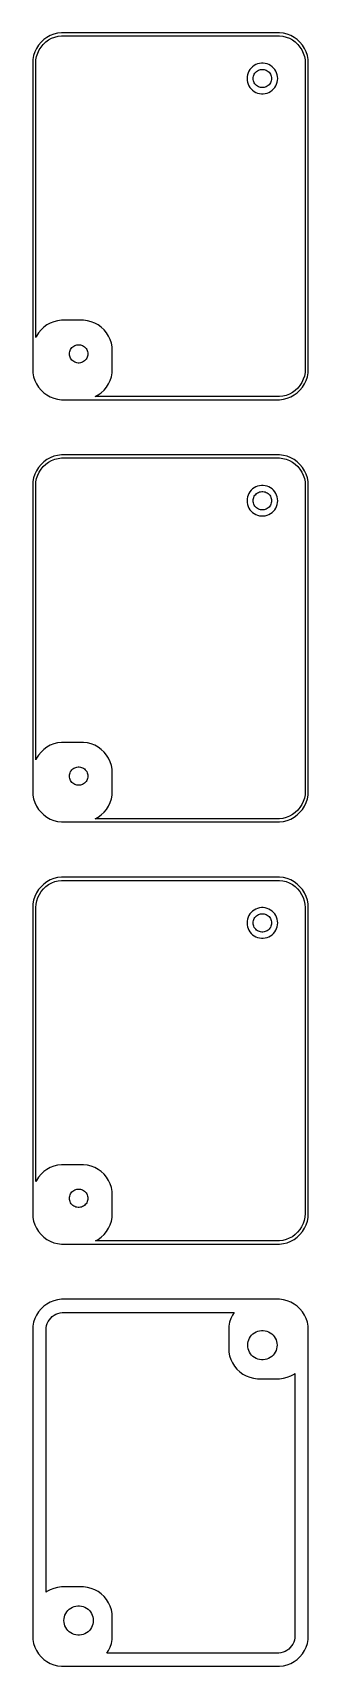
# Model space of a CAD drawing. Header units: metres. Extents: x -22 to 22, y 246 to 513.
import ezdxf

# ---------------------------------------------------------------- set-up
doc = ezdxf.new("R2010")
doc.units = ezdxf.units.M

msp = doc.modelspace()

# ---------------------------------------------------------------- linework, layer by layer
for p, q in [((-19.0451, 512.755), (-19.6289, 512.524)), ((-18.4369, 512.911), (-19.0451, 512.755)), ((-17.8139, 512.99), (-18.4369, 512.911)), ((17.8139, 512.99), (-17.8139, 512.99)), ((18.4369, 512.911), (17.8139, 512.99)), ((19.0451, 512.755), (18.4369, 512.911)), ((19.6289, 512.524), (19.0451, 512.755)), ((-21.8815, 510.409), (-22.1489, 509.841)), ((-21.5451, 510.939), (-21.8815, 510.409)), ((-21.684, 509.657), (-21.4434, 510.168)), ((-21.1448, 511.423), (-21.5451, 510.939)), ((-21.4434, 510.168), (-21.1406, 510.645)), ((-20.6871, 511.853), (-21.1448, 511.423)), ((-21.1406, 510.645), (-20.7803, 511.08)), ((-20.7803, 511.08), (-20.3684, 511.467)), ((-20.1791, 512.222), (-20.6871, 511.853)), ((-20.3684, 511.467), (-19.9112, 511.799)), ((-19.6289, 512.524), (-20.1791, 512.222)), ((-19.9112, 511.799), (-19.416, 512.072)), ((-19.416, 512.072), (-18.8906, 512.28)), ((-18.8906, 512.28), (-18.3432, 512.42)), ((-18.3432, 512.42), (-17.7825, 512.491)), ((-17.7825, 512.491), (17.7825, 512.491)), ((17.7825, 512.491), (18.3432, 512.42)), ((18.3432, 512.42), (18.8906, 512.28)), ((18.8906, 512.28), (19.416, 512.072)), ((19.416, 512.072), (19.9112, 511.799)), ((20.1791, 512.222), (19.6289, 512.524)), ((19.9112, 511.799), (20.3684, 511.467)), ((20.6871, 511.853), (20.1791, 512.222)), ((20.3684, 511.467), (20.7803, 511.08)), ((21.1448, 511.423), (20.6871, 511.853)), ((20.7803, 511.08), (21.1406, 510.645)), ((21.1406, 510.645), (21.4434, 510.168)), ((21.5451, 510.939), (21.1448, 511.423)), ((21.4434, 510.168), (21.684, 509.657)), ((21.8815, 510.409), (21.5451, 510.939)), ((22.1489, 509.841), (21.8815, 510.409)), ((-22.4606, 508.627), (-22.5, 508)), ((-22.5, 508), (-22.5, 458)), ((-22.3429, 509.243), (-22.4606, 508.627)), ((-22.1489, 509.841), (-22.3429, 509.243)), ((-22, 508), (-21.9645, 508.564)), ((-22, 463.157), (-22, 508)), ((-21.9645, 508.564), (-21.8586, 509.119)), ((-21.8586, 509.119), (-21.684, 509.657)), ((13.4064, 507.426), (13.1776, 507.211)), ((13.6604, 507.611), (13.4064, 507.426)), ((13.9355, 507.762), (13.6604, 507.611)), ((14.2274, 507.878), (13.9355, 507.762)), ((14.5315, 507.956), (14.2274, 507.878)), ((14.843, 507.995), (14.5315, 507.956)), ((15.157, 507.995), (14.843, 507.995)), ((15.4684, 507.956), (15.157, 507.995)), ((15.7725, 507.878), (15.4684, 507.956)), ((16.0644, 507.762), (15.7725, 507.878)), ((16.3396, 507.611), (16.0644, 507.762)), ((16.5936, 507.426), (16.3396, 507.611)), ((16.8224, 507.211), (16.5936, 507.426)), ((21.684, 509.657), (21.8586, 509.119)), ((21.8586, 509.119), (21.9645, 508.564)), ((21.9645, 508.564), (22, 508)), ((22, 508), (22, 458)), ((22.3429, 509.243), (22.1489, 509.841)), ((22.4606, 508.627), (22.3429, 509.243)), ((22.5, 508), (22.4606, 508.627)), ((22.5, 458), (22.5, 508)), ((12.5197, 505.813), (12.5, 505.5)), ((12.5, 505.5), (12.5197, 505.187)), ((12.5785, 506.122), (12.5197, 505.813)), ((12.5197, 505.187), (12.5785, 504.878)), ((12.6756, 506.42), (12.5785, 506.122)), ((12.5785, 504.878), (12.6756, 504.58)), ((12.8092, 506.704), (12.6756, 506.42)), ((12.9774, 506.969), (12.8092, 506.704)), ((13.1776, 507.211), (12.9774, 506.969)), ((13.5, 505.5), (13.5118, 505.688)), ((13.5118, 505.312), (13.5, 505.5)), ((13.5118, 505.688), (13.5471, 505.873)), ((13.5471, 505.127), (13.5118, 505.312)), ((13.5471, 505.873), (13.6053, 506.052)), ((13.6053, 504.948), (13.5471, 505.127)), ((13.6053, 506.052), (13.6855, 506.223)), ((13.6855, 504.777), (13.6053, 504.948)), ((13.6855, 506.223), (13.7865, 506.382)), ((13.7865, 504.618), (13.6855, 504.777)), ((13.7865, 506.382), (13.9065, 506.527)), ((13.9065, 504.473), (13.7865, 504.618)), ((13.9065, 506.527), (14.0439, 506.656)), ((14.0439, 506.656), (14.1963, 506.766)), ((14.1963, 506.766), (14.3613, 506.857)), ((14.3613, 506.857), (14.5365, 506.927)), ((14.5365, 506.927), (14.7189, 506.973)), ((14.7189, 506.973), (14.9058, 506.997)), ((14.9058, 506.997), (15.0942, 506.997)), ((15.0942, 506.997), (15.2811, 506.973)), ((15.2811, 506.973), (15.4635, 506.927)), ((15.4635, 506.927), (15.6387, 506.857)), ((15.6387, 506.857), (15.8037, 506.766)), ((15.8037, 506.766), (15.9561, 506.656)), ((15.9561, 506.656), (16.0934, 506.527)), ((16.0934, 506.527), (16.2135, 506.382)), ((16.2135, 504.618), (16.0934, 504.473)), ((16.2135, 506.382), (16.3145, 506.223)), ((16.3145, 504.777), (16.2135, 504.618)), ((16.3145, 506.223), (16.3947, 506.052)), ((16.3947, 504.948), (16.3145, 504.777)), ((16.3947, 506.052), (16.4529, 505.873)), ((16.4529, 505.127), (16.3947, 504.948)), ((16.4529, 505.873), (16.4882, 505.688)), ((16.4882, 505.312), (16.4529, 505.127)), ((16.4882, 505.688), (16.5, 505.5)), ((16.5, 505.5), (16.4882, 505.312)), ((17.0225, 506.969), (16.8224, 507.211)), ((17.1908, 506.704), (17.0225, 506.969)), ((17.3244, 506.42), (17.1908, 506.704)), ((17.4214, 506.122), (17.3244, 506.42)), ((17.3244, 504.58), (17.4214, 504.878)), ((17.4803, 505.813), (17.4214, 506.122)), ((17.4214, 504.878), (17.4803, 505.187)), ((17.5, 505.5), (17.4803, 505.813)), ((17.4803, 505.187), (17.5, 505.5)), ((12.6756, 504.58), (12.8092, 504.296)), ((12.8092, 504.296), (12.9774, 504.031)), ((12.9774, 504.031), (13.1776, 503.789)), ((13.1776, 503.789), (13.4064, 503.574)), ((13.4064, 503.574), (13.6604, 503.389)), ((13.6604, 503.389), (13.9355, 503.238)), ((14.0439, 504.344), (13.9065, 504.473)), ((13.9355, 503.238), (14.2274, 503.122)), ((14.1963, 504.234), (14.0439, 504.344)), ((14.3613, 504.143), (14.1963, 504.234)), ((14.2274, 503.122), (14.5315, 503.044)), ((14.5365, 504.073), (14.3613, 504.143)), ((14.5315, 503.044), (14.843, 503.005)), ((14.7189, 504.027), (14.5365, 504.073)), ((14.9058, 504.003), (14.7189, 504.027)), ((14.843, 503.005), (15.157, 503.005)), ((15.0942, 504.003), (14.9058, 504.003)), ((15.2811, 504.027), (15.0942, 504.003)), ((15.157, 503.005), (15.4684, 503.044)), ((15.4635, 504.073), (15.2811, 504.027)), ((15.6387, 504.143), (15.4635, 504.073)), ((15.4684, 503.044), (15.7725, 503.122)), ((15.8037, 504.234), (15.6387, 504.143)), ((15.7725, 503.122), (16.0644, 503.238)), ((15.9561, 504.344), (15.8037, 504.234)), ((16.0934, 504.473), (15.9561, 504.344)), ((16.0644, 503.238), (16.3396, 503.389)), ((16.3396, 503.389), (16.5936, 503.574)), ((16.5936, 503.574), (16.8224, 503.789)), ((16.8224, 503.789), (17.0225, 504.031)), ((17.0225, 504.031), (17.1908, 504.296)), ((17.1908, 504.296), (17.3244, 504.58)), ((-20.6871, 464.853), (-21.1448, 464.423)), ((-20.1791, 465.222), (-20.6871, 464.853)), ((-19.6289, 465.524), (-20.1791, 465.222)), ((-19.0451, 465.755), (-19.6289, 465.524)), ((-18.4369, 465.911), (-19.0451, 465.755)), ((-17.8139, 465.99), (-18.4369, 465.911)), ((-14.186, 465.99), (-17.8139, 465.99)), ((-13.5631, 465.911), (-14.186, 465.99)), ((-12.9549, 465.755), (-13.5631, 465.911)), ((-12.3711, 465.524), (-12.9549, 465.755)), ((-11.8209, 465.222), (-12.3711, 465.524)), ((-11.3129, 464.853), (-11.8209, 465.222)), ((-10.8551, 464.423), (-11.3129, 464.853)), ((-21.8815, 463.409), (-22, 463.157)), ((-21.5451, 463.939), (-21.8815, 463.409)), ((-21.1448, 464.423), (-21.5451, 463.939)), ((-15.6387, 461.857), (-15.4635, 461.927)), ((-15.4635, 461.927), (-15.2811, 461.973)), ((-15.2811, 461.973), (-15.0942, 461.997)), ((-15.0942, 461.997), (-14.9058, 461.997)), ((-14.9058, 461.997), (-14.7189, 461.973)), ((-14.7189, 461.973), (-14.5365, 461.927)), ((-14.5365, 461.927), (-14.3613, 461.857)), ((-10.4549, 463.939), (-10.8551, 464.423)), ((-10.1185, 463.409), (-10.4549, 463.939)), ((-9.8511, 462.841), (-10.1185, 463.409)), ((-9.6571, 462.243), (-9.8511, 462.841)), ((-9.5394, 461.627), (-9.6571, 462.243)), ((-16.5, 460.5), (-16.4882, 460.688)), ((-16.4882, 460.312), (-16.5, 460.5)), ((-16.4882, 460.688), (-16.4529, 460.873)), ((-16.4529, 460.127), (-16.4882, 460.312)), ((-16.4529, 460.873), (-16.3947, 461.052)), ((-16.3947, 459.948), (-16.4529, 460.127)), ((-16.3947, 461.052), (-16.3145, 461.223)), ((-16.3145, 459.777), (-16.3947, 459.948)), ((-16.3145, 461.223), (-16.2135, 461.382)), ((-16.2135, 459.618), (-16.3145, 459.777)), ((-16.2135, 461.382), (-16.0934, 461.527)), ((-16.0934, 459.473), (-16.2135, 459.618)), ((-16.0934, 461.527), (-15.9561, 461.656)), ((-15.9561, 459.344), (-16.0934, 459.473)), ((-15.9561, 461.656), (-15.8037, 461.766)), ((-15.8037, 459.234), (-15.9561, 459.344)), ((-15.8037, 461.766), (-15.6387, 461.857)), ((-15.6387, 459.143), (-15.8037, 459.234)), ((-14.3613, 461.857), (-14.1963, 461.766)), ((-14.1963, 459.234), (-14.3613, 459.143)), ((-14.1963, 461.766), (-14.0439, 461.656)), ((-14.0439, 459.344), (-14.1963, 459.234)), ((-14.0439, 461.656), (-13.9065, 461.527)), ((-13.9065, 459.473), (-14.0439, 459.344)), ((-13.9065, 461.527), (-13.7865, 461.382)), ((-13.7865, 459.618), (-13.9065, 459.473)), ((-13.7865, 461.382), (-13.6855, 461.223)), ((-13.6855, 459.777), (-13.7865, 459.618)), ((-13.6855, 461.223), (-13.6053, 461.052)), ((-13.6053, 459.948), (-13.6855, 459.777)), ((-13.6053, 461.052), (-13.5471, 460.873)), ((-13.5471, 460.127), (-13.6053, 459.948)), ((-13.5471, 460.873), (-13.5118, 460.688)), ((-13.5118, 460.312), (-13.5471, 460.127)), ((-13.5118, 460.688), (-13.5, 460.5)), ((-13.5, 460.5), (-13.5118, 460.312)), ((-9.5, 461), (-9.5394, 461.627)), ((-9.5, 458), (-9.5, 461)), ((-22.5, 458), (-22.4606, 457.373)), ((-22.4606, 457.373), (-22.3429, 456.757)), ((-22.3429, 456.757), (-22.1489, 456.159)), ((-15.4635, 459.073), (-15.6387, 459.143)), ((-15.2811, 459.027), (-15.4635, 459.073)), ((-15.0942, 459.003), (-15.2811, 459.027)), ((-14.9058, 459.003), (-15.0942, 459.003)), ((-14.7189, 459.027), (-14.9058, 459.003)), ((-14.5365, 459.073), (-14.7189, 459.027)), ((-14.3613, 459.143), (-14.5365, 459.073)), ((-9.8511, 456.159), (-9.6571, 456.757)), ((-9.6571, 456.757), (-9.5394, 457.373)), ((-9.5394, 457.373), (-9.5, 458)), ((21.8586, 456.881), (21.684, 456.343)), ((21.9645, 457.436), (21.8586, 456.881)), ((22, 458), (21.9645, 457.436)), ((22.1489, 456.159), (22.3429, 456.757)), ((22.3429, 456.757), (22.4606, 457.373)), ((22.4606, 457.373), (22.5, 458)), ((-22.1489, 456.159), (-21.8815, 455.591)), ((-21.8815, 455.591), (-21.5451, 455.061)), ((-21.5451, 455.061), (-21.1448, 454.577)), ((-21.1448, 454.577), (-20.6871, 454.147)), ((-20.6871, 454.147), (-20.1791, 453.778)), ((-11.8209, 453.778), (-11.3129, 454.147)), ((-11.3129, 454.147), (-10.8551, 454.577)), ((-10.8551, 454.577), (-10.4549, 455.061)), ((-10.4549, 455.061), (-10.1185, 455.591)), ((-10.1185, 455.591), (-9.8511, 456.159)), ((19.416, 453.928), (18.8906, 453.72)), ((19.9112, 454.201), (19.416, 453.928)), ((20.3684, 454.533), (19.9112, 454.201)), ((20.1791, 453.778), (20.6871, 454.147)), ((20.7803, 454.92), (20.3684, 454.533)), ((20.6871, 454.147), (21.1448, 454.577)), ((21.1406, 455.355), (20.7803, 454.92)), ((21.4434, 455.832), (21.1406, 455.355)), ((21.1448, 454.577), (21.5451, 455.061)), ((21.684, 456.343), (21.4434, 455.832)), ((21.5451, 455.061), (21.8815, 455.591)), ((21.8815, 455.591), (22.1489, 456.159)), ((-20.1791, 453.778), (-19.6289, 453.476)), ((-19.6289, 453.476), (-19.0451, 453.245)), ((-19.0451, 453.245), (-18.4369, 453.089)), ((-18.4369, 453.089), (-17.8139, 453.01)), ((-17.8139, 453.01), (17.8139, 453.01)), ((-12.311, 453.509), (-11.8209, 453.778)), ((17.7825, 453.509), (-12.311, 453.509)), ((18.3432, 453.58), (17.7825, 453.509)), ((17.8139, 453.01), (18.4369, 453.089)), ((18.8906, 453.72), (18.3432, 453.58)), ((18.4369, 453.089), (19.0451, 453.245)), ((19.0451, 453.245), (19.6289, 453.476)), ((19.6289, 453.476), (20.1791, 453.778)), ((-20.1791, 443.222), (-20.6871, 442.853)), ((-19.6289, 443.524), (-20.1791, 443.222)), ((-19.0451, 443.755), (-19.6289, 443.524)), ((-19.416, 443.072), (-18.8906, 443.28)), ((-18.4369, 443.911), (-19.0451, 443.755)), ((-18.8906, 443.28), (-18.3432, 443.42)), ((-17.8139, 443.99), (-18.4369, 443.911)), ((-18.3432, 443.42), (-17.7825, 443.491)), ((17.8139, 443.99), (-17.8139, 443.99)), ((-17.7825, 443.491), (17.7825, 443.491)), ((17.7825, 443.491), (18.3432, 443.42)), ((18.4369, 443.911), (17.8139, 443.99)), ((18.3432, 443.42), (18.8906, 443.28)), ((19.0451, 443.755), (18.4369, 443.911)), ((18.8906, 443.28), (19.416, 443.072)), ((19.6289, 443.524), (19.0451, 443.755)), ((20.1791, 443.222), (19.6289, 443.524)), ((20.6871, 442.853), (20.1791, 443.222)), ((-22.1489, 440.841), (-22.3429, 440.243)), ((-21.8815, 441.409), (-22.1489, 440.841)), ((-21.5451, 441.939), (-21.8815, 441.409)), ((-21.8586, 440.119), (-21.684, 440.657)), ((-21.684, 440.657), (-21.4434, 441.168)), ((-21.1448, 442.423), (-21.5451, 441.939)), ((-21.4434, 441.168), (-21.1406, 441.645)), ((-20.6871, 442.853), (-21.1448, 442.423)), ((-21.1406, 441.645), (-20.7803, 442.08)), ((-20.7803, 442.08), (-20.3684, 442.467)), ((-20.3684, 442.467), (-19.9112, 442.799)), ((-19.9112, 442.799), (-19.416, 443.072)), ((19.416, 443.072), (19.9112, 442.799)), ((19.9112, 442.799), (20.3684, 442.467)), ((20.3684, 442.467), (20.7803, 442.08)), ((21.1448, 442.423), (20.6871, 442.853)), ((20.7803, 442.08), (21.1406, 441.645)), ((21.1406, 441.645), (21.4434, 441.168)), ((21.5451, 441.939), (21.1448, 442.423)), ((21.4434, 441.168), (21.684, 440.657)), ((21.8815, 441.409), (21.5451, 441.939)), ((21.684, 440.657), (21.8586, 440.119)), ((22.1489, 440.841), (21.8815, 441.409)), ((22.3429, 440.243), (22.1489, 440.841)), ((-22.4606, 439.627), (-22.5, 439)), ((-22.5, 439), (-22.5, 389)), ((-22.3429, 440.243), (-22.4606, 439.627)), ((-22, 439), (-21.9645, 439.564)), ((-22, 394.157), (-22, 439)), ((-21.9645, 439.564), (-21.8586, 440.119)), ((12.9774, 437.969), (12.8092, 437.704)), ((13.1776, 438.211), (12.9774, 437.969)), ((13.4064, 438.426), (13.1776, 438.211)), ((13.6604, 438.611), (13.4064, 438.426)), ((13.9355, 438.762), (13.6604, 438.611)), ((14.2274, 438.878), (13.9355, 438.762)), ((14.1963, 437.766), (14.3613, 437.857)), ((14.5315, 438.956), (14.2274, 438.878)), ((14.3613, 437.857), (14.5365, 437.927)), ((14.843, 438.995), (14.5315, 438.956)), ((14.5365, 437.927), (14.7189, 437.973)), ((14.7189, 437.973), (14.9058, 437.997)), ((15.157, 438.995), (14.843, 438.995)), ((14.9058, 437.997), (15.0942, 437.997)), ((15.0942, 437.997), (15.2811, 437.973)), ((15.4684, 438.956), (15.157, 438.995)), ((15.2811, 437.973), (15.4635, 437.927)), ((15.4635, 437.927), (15.6387, 437.857)), ((15.7725, 438.878), (15.4684, 438.956)), ((15.6387, 437.857), (15.8037, 437.766)), ((16.0644, 438.762), (15.7725, 438.878)), ((16.3396, 438.611), (16.0644, 438.762)), ((16.5936, 438.426), (16.3396, 438.611)), ((16.8224, 438.211), (16.5936, 438.426)), ((17.0225, 437.969), (16.8224, 438.211)), ((17.1908, 437.704), (17.0225, 437.969)), ((21.8586, 440.119), (21.9645, 439.564)), ((21.9645, 439.564), (22, 439)), ((22, 439), (22, 389)), ((22.4606, 439.627), (22.3429, 440.243)), ((22.5, 439), (22.4606, 439.627)), ((22.5, 389), (22.5, 439)), ((12.5197, 436.813), (12.5, 436.5)), ((12.5, 436.5), (12.5197, 436.187)), ((12.5785, 437.122), (12.5197, 436.813)), ((12.5197, 436.187), (12.5785, 435.878)), ((12.6756, 437.42), (12.5785, 437.122)), ((12.5785, 435.878), (12.6756, 435.58)), ((12.8092, 437.704), (12.6756, 437.42)), ((12.6756, 435.58), (12.8092, 435.296)), ((12.8092, 435.296), (12.9774, 435.031)), ((13.5, 436.5), (13.5118, 436.688)), ((13.5118, 436.312), (13.5, 436.5)), ((13.5118, 436.688), (13.5471, 436.873)), ((13.5471, 436.127), (13.5118, 436.312)), ((13.5471, 436.873), (13.6053, 437.052)), ((13.6053, 435.948), (13.5471, 436.127)), ((13.6053, 437.052), (13.6855, 437.223)), ((13.6855, 435.777), (13.6053, 435.948)), ((13.6855, 437.223), (13.7865, 437.382)), ((13.7865, 435.618), (13.6855, 435.777)), ((13.7865, 437.382), (13.9065, 437.527)), ((13.9065, 435.473), (13.7865, 435.618)), ((13.9065, 437.527), (14.0439, 437.656)), ((14.0439, 435.344), (13.9065, 435.473)), ((14.0439, 437.656), (14.1963, 437.766)), ((14.1963, 435.234), (14.0439, 435.344)), ((14.3613, 435.143), (14.1963, 435.234)), ((15.8037, 435.234), (15.6387, 435.143)), ((15.8037, 437.766), (15.9561, 437.656)), ((15.9561, 435.344), (15.8037, 435.234)), ((15.9561, 437.656), (16.0934, 437.527)), ((16.0934, 435.473), (15.9561, 435.344)), ((16.0934, 437.527), (16.2135, 437.382)), ((16.2135, 435.618), (16.0934, 435.473)), ((16.2135, 437.382), (16.3145, 437.223)), ((16.3145, 435.777), (16.2135, 435.618)), ((16.3145, 437.223), (16.3947, 437.052)), ((16.3947, 435.948), (16.3145, 435.777)), ((16.3947, 437.052), (16.4529, 436.873)), ((16.4529, 436.127), (16.3947, 435.948)), ((16.4529, 436.873), (16.4882, 436.688)), ((16.4882, 436.312), (16.4529, 436.127)), ((16.4882, 436.688), (16.5, 436.5)), ((16.5, 436.5), (16.4882, 436.312)), ((17.0225, 435.031), (17.1908, 435.296)), ((17.3244, 437.42), (17.1908, 437.704)), ((17.1908, 435.296), (17.3244, 435.58)), ((17.4214, 437.122), (17.3244, 437.42)), ((17.3244, 435.58), (17.4214, 435.878)), ((17.4803, 436.813), (17.4214, 437.122)), ((17.4214, 435.878), (17.4803, 436.187)), ((17.5, 436.5), (17.4803, 436.813)), ((17.4803, 436.187), (17.5, 436.5)), ((12.9774, 435.031), (13.1776, 434.789)), ((13.1776, 434.789), (13.4064, 434.574)), ((13.4064, 434.574), (13.6604, 434.389)), ((13.6604, 434.389), (13.9355, 434.238)), ((13.9355, 434.238), (14.2274, 434.122)), ((14.2274, 434.122), (14.5315, 434.044)), ((14.5365, 435.073), (14.3613, 435.143)), ((14.5315, 434.044), (14.843, 434.005)), ((14.7189, 435.027), (14.5365, 435.073)), ((14.9058, 435.003), (14.7189, 435.027)), ((14.843, 434.005), (15.157, 434.005)), ((15.0942, 435.003), (14.9058, 435.003)), ((15.2811, 435.027), (15.0942, 435.003)), ((15.157, 434.005), (15.4684, 434.044)), ((15.4635, 435.073), (15.2811, 435.027)), ((15.6387, 435.143), (15.4635, 435.073)), ((15.4684, 434.044), (15.7725, 434.122)), ((15.7725, 434.122), (16.0644, 434.238)), ((16.0644, 434.238), (16.3396, 434.389)), ((16.3396, 434.389), (16.5936, 434.574)), ((16.5936, 434.574), (16.8224, 434.789)), ((16.8224, 434.789), (17.0225, 435.031)), ((-21.1448, 395.423), (-21.5451, 394.939)), ((-20.6871, 395.853), (-21.1448, 395.423)), ((-20.1791, 396.222), (-20.6871, 395.853)), ((-19.6289, 396.524), (-20.1791, 396.222)), ((-19.0451, 396.755), (-19.6289, 396.524)), ((-18.4369, 396.911), (-19.0451, 396.755)), ((-17.8139, 396.99), (-18.4369, 396.911)), ((-14.186, 396.99), (-17.8139, 396.99)), ((-13.5631, 396.911), (-14.186, 396.99)), ((-12.9549, 396.755), (-13.5631, 396.911)), ((-12.3711, 396.524), (-12.9549, 396.755)), ((-11.8209, 396.222), (-12.3711, 396.524)), ((-11.3129, 395.853), (-11.8209, 396.222)), ((-10.8551, 395.423), (-11.3129, 395.853)), ((-10.4549, 394.939), (-10.8551, 395.423)), ((-21.8815, 394.409), (-22, 394.157)), ((-21.5451, 394.939), (-21.8815, 394.409)), ((-16.2135, 392.382), (-16.0934, 392.527)), ((-16.0934, 392.527), (-15.9561, 392.656)), ((-15.9561, 392.656), (-15.8037, 392.766)), ((-15.8037, 392.766), (-15.6387, 392.857)), ((-15.6387, 392.857), (-15.4635, 392.927)), ((-15.4635, 392.927), (-15.2811, 392.973)), ((-15.2811, 392.973), (-15.0942, 392.997)), ((-15.0942, 392.997), (-14.9058, 392.997)), ((-14.9058, 392.997), (-14.7189, 392.973)), ((-14.7189, 392.973), (-14.5365, 392.927)), ((-14.5365, 392.927), (-14.3613, 392.857)), ((-14.3613, 392.857), (-14.1963, 392.766)), ((-14.1963, 392.766), (-14.0439, 392.656)), ((-14.0439, 392.656), (-13.9065, 392.527)), ((-13.9065, 392.527), (-13.7865, 392.382)), ((-10.1185, 394.409), (-10.4549, 394.939)), ((-9.8511, 393.841), (-10.1185, 394.409)), ((-9.6571, 393.243), (-9.8511, 393.841)), ((-9.5394, 392.627), (-9.6571, 393.243)), ((-9.5, 392), (-9.5394, 392.627)), ((-16.5, 391.5), (-16.4882, 391.688)), ((-16.4882, 391.312), (-16.5, 391.5)), ((-16.4882, 391.688), (-16.4529, 391.873)), ((-16.4529, 391.127), (-16.4882, 391.312)), ((-16.4529, 391.873), (-16.3947, 392.052)), ((-16.3947, 390.948), (-16.4529, 391.127)), ((-16.3947, 392.052), (-16.3145, 392.223)), ((-16.3145, 390.777), (-16.3947, 390.948)), ((-16.3145, 392.223), (-16.2135, 392.382)), ((-16.2135, 390.618), (-16.3145, 390.777)), ((-16.0934, 390.473), (-16.2135, 390.618)), ((-15.9561, 390.344), (-16.0934, 390.473)), ((-15.8037, 390.234), (-15.9561, 390.344)), ((-15.6387, 390.143), (-15.8037, 390.234)), ((-15.4635, 390.073), (-15.6387, 390.143)), ((-15.2811, 390.027), (-15.4635, 390.073)), ((-15.0942, 390.003), (-15.2811, 390.027)), ((-14.9058, 390.003), (-15.0942, 390.003)), ((-14.7189, 390.027), (-14.9058, 390.003)), ((-14.5365, 390.073), (-14.7189, 390.027)), ((-14.3613, 390.143), (-14.5365, 390.073)), ((-14.1963, 390.234), (-14.3613, 390.143)), ((-14.0439, 390.344), (-14.1963, 390.234)), ((-13.9065, 390.473), (-14.0439, 390.344)), ((-13.7865, 390.618), (-13.9065, 390.473)), ((-13.7865, 392.382), (-13.6855, 392.223)), ((-13.6855, 390.777), (-13.7865, 390.618)), ((-13.6855, 392.223), (-13.6053, 392.052)), ((-13.6053, 390.948), (-13.6855, 390.777)), ((-13.6053, 392.052), (-13.5471, 391.873)), ((-13.5471, 391.127), (-13.6053, 390.948)), ((-13.5471, 391.873), (-13.5118, 391.688)), ((-13.5118, 391.312), (-13.5471, 391.127)), ((-13.5118, 391.688), (-13.5, 391.5)), ((-13.5, 391.5), (-13.5118, 391.312)), ((-9.5, 389), (-9.5, 392)), ((-22.5, 389), (-22.4606, 388.373)), ((-22.4606, 388.373), (-22.3429, 387.757)), ((-22.3429, 387.757), (-22.1489, 387.159)), ((-22.1489, 387.159), (-21.8815, 386.591)), ((-10.1185, 386.591), (-9.8511, 387.159)), ((-9.8511, 387.159), (-9.6571, 387.757)), ((-9.6571, 387.757), (-9.5394, 388.373)), ((-9.5394, 388.373), (-9.5, 389)), ((21.684, 387.343), (21.4434, 386.832)), ((21.8586, 387.881), (21.684, 387.343)), ((21.9645, 388.436), (21.8586, 387.881)), ((21.8815, 386.591), (22.1489, 387.159)), ((22, 389), (21.9645, 388.436)), ((22.1489, 387.159), (22.3429, 387.757)), ((22.3429, 387.757), (22.4606, 388.373)), ((22.4606, 388.373), (22.5, 389)), ((-21.8815, 386.591), (-21.5451, 386.061)), ((-21.5451, 386.061), (-21.1448, 385.577)), ((-21.1448, 385.577), (-20.6871, 385.147)), ((-20.6871, 385.147), (-20.1791, 384.778)), ((-20.1791, 384.778), (-19.6289, 384.476)), ((-19.6289, 384.476), (-19.0451, 384.245)), ((-12.311, 384.509), (-11.8209, 384.778)), ((17.7825, 384.509), (-12.311, 384.509)), ((-11.8209, 384.778), (-11.3129, 385.147)), ((-11.3129, 385.147), (-10.8551, 385.577)), ((-10.8551, 385.577), (-10.4549, 386.061)), ((-10.4549, 386.061), (-10.1185, 386.591)), ((18.3432, 384.58), (17.7825, 384.509)), ((18.8906, 384.72), (18.3432, 384.58)), ((19.416, 384.928), (18.8906, 384.72)), ((19.0451, 384.245), (19.6289, 384.476)), ((19.9112, 385.201), (19.416, 384.928)), ((19.6289, 384.476), (20.1791, 384.778)), ((20.3684, 385.533), (19.9112, 385.201)), ((20.1791, 384.778), (20.6871, 385.147)), ((20.7803, 385.92), (20.3684, 385.533)), ((20.6871, 385.147), (21.1448, 385.577)), ((21.1406, 386.355), (20.7803, 385.92)), ((21.4434, 386.832), (21.1406, 386.355)), ((21.1448, 385.577), (21.5451, 386.061)), ((21.5451, 386.061), (21.8815, 386.591)), ((-19.0451, 384.245), (-18.4369, 384.089)), ((-18.4369, 384.089), (-17.8139, 384.01)), ((-17.8139, 384.01), (17.8139, 384.01)), ((17.8139, 384.01), (18.4369, 384.089)), ((18.4369, 384.089), (19.0451, 384.245)), ((-20.6871, 373.853), (-21.1448, 373.423)), ((-20.1791, 374.222), (-20.6871, 373.853)), ((-20.3483, 373.443), (-19.8944, 373.773)), ((-19.6289, 374.524), (-20.1791, 374.222)), ((-19.8944, 373.773), (-19.4026, 374.043)), ((-19.0451, 374.755), (-19.6289, 374.524)), ((-19.4026, 374.043), (-18.8808, 374.25)), ((-18.4369, 374.911), (-19.0451, 374.755)), ((-18.8808, 374.25), (-18.3373, 374.389)), ((-17.8139, 374.99), (-18.4369, 374.911)), ((-18.3373, 374.389), (-17.7806, 374.46)), ((17.8139, 374.99), (-17.8139, 374.99)), ((-17.7806, 374.46), (17.7806, 374.46)), ((17.7806, 374.46), (18.3373, 374.389)), ((18.4369, 374.911), (17.8139, 374.99)), ((18.3373, 374.389), (18.8808, 374.25)), ((19.0451, 374.755), (18.4369, 374.911)), ((18.8808, 374.25), (19.4026, 374.043)), ((19.6289, 374.524), (19.0451, 374.755)), ((19.4026, 374.043), (19.8944, 373.773)), ((20.1791, 374.222), (19.6289, 374.524)), ((19.8944, 373.773), (20.3483, 373.443)), ((20.6871, 373.853), (20.1791, 374.222)), ((21.1448, 373.423), (20.6871, 373.853)), ((-22.3429, 371.243), (-22.4606, 370.627)), ((-22.1489, 371.841), (-22.3429, 371.243)), ((-21.8815, 372.409), (-22.1489, 371.841)), ((-21.9333, 370.56), (-21.8282, 371.111)), ((-21.5451, 372.939), (-21.8815, 372.409)), ((-21.8282, 371.111), (-21.6547, 371.645)), ((-21.6547, 371.645), (-21.4158, 372.153)), ((-21.1448, 373.423), (-21.5451, 372.939)), ((-21.4158, 372.153), (-21.1151, 372.627)), ((-21.1151, 372.627), (-20.7574, 373.059)), ((-20.7574, 373.059), (-20.3483, 373.443)), ((20.3483, 373.443), (20.7574, 373.059)), ((20.7574, 373.059), (21.1151, 372.627)), ((21.1151, 372.627), (21.4158, 372.153)), ((21.5451, 372.939), (21.1448, 373.423)), ((21.4158, 372.153), (21.6547, 371.645)), ((21.8815, 372.409), (21.5451, 372.939)), ((21.6547, 371.645), (21.8282, 371.111)), ((21.8282, 371.111), (21.9333, 370.56)), ((22.1489, 371.841), (21.8815, 372.409)), ((22.3429, 371.243), (22.1489, 371.841)), ((22.4606, 370.627), (22.3429, 371.243)), ((-22.4606, 370.627), (-22.5, 370)), ((-22.5, 370), (-22.5, 320)), ((-21.9685, 370), (-21.9333, 370.56)), ((-21.9685, 325.224), (-21.9685, 370)), ((12.8092, 368.704), (12.6756, 368.42)), ((12.9774, 368.969), (12.8092, 368.704)), ((13.1776, 369.211), (12.9774, 368.969)), ((13.4064, 369.426), (13.1776, 369.211)), ((13.6604, 369.611), (13.4064, 369.426)), ((13.9355, 369.762), (13.6604, 369.611)), ((13.7865, 368.382), (13.9065, 368.527)), ((13.9065, 368.527), (14.0439, 368.656)), ((14.2274, 369.878), (13.9355, 369.762)), ((14.0439, 368.656), (14.1963, 368.766)), ((14.1963, 368.766), (14.3613, 368.857)), ((14.5315, 369.956), (14.2274, 369.878)), ((14.3613, 368.857), (14.5365, 368.927)), ((14.843, 369.995), (14.5315, 369.956)), ((14.5365, 368.927), (14.7189, 368.973)), ((14.7189, 368.973), (14.9058, 368.997)), ((15.157, 369.995), (14.843, 369.995)), ((14.9058, 368.997), (15.0942, 368.997)), ((15.0942, 368.997), (15.2811, 368.973)), ((15.4684, 369.956), (15.157, 369.995)), ((15.2811, 368.973), (15.4635, 368.927)), ((15.4635, 368.927), (15.6387, 368.857)), ((15.7725, 369.878), (15.4684, 369.956)), ((15.6387, 368.857), (15.8037, 368.766)), ((16.0644, 369.762), (15.7725, 369.878)), ((15.8037, 368.766), (15.9561, 368.656)), ((15.9561, 368.656), (16.0934, 368.527)), ((16.3396, 369.611), (16.0644, 369.762)), ((16.0934, 368.527), (16.2135, 368.382)), ((16.5936, 369.426), (16.3396, 369.611)), ((16.8224, 369.211), (16.5936, 369.426)), ((17.0225, 368.969), (16.8224, 369.211)), ((17.1908, 368.704), (17.0225, 368.969)), ((17.3244, 368.42), (17.1908, 368.704)), ((21.9333, 370.56), (21.9685, 370)), ((21.9685, 370), (21.9685, 320)), ((22.5, 370), (22.4606, 370.627)), ((22.5, 320), (22.5, 370)), ((12.5197, 367.813), (12.5, 367.5)), ((12.5, 367.5), (12.5197, 367.187)), ((12.5785, 368.122), (12.5197, 367.813)), ((12.5197, 367.187), (12.5785, 366.878)), ((12.6756, 368.42), (12.5785, 368.122)), ((12.5785, 366.878), (12.6756, 366.58)), ((12.6756, 366.58), (12.8092, 366.296)), ((12.8092, 366.296), (12.9774, 366.031)), ((12.9774, 366.031), (13.1776, 365.789)), ((13.1776, 365.789), (13.4064, 365.574)), ((13.5, 367.5), (13.5118, 367.688)), ((13.5118, 367.312), (13.5, 367.5)), ((13.5118, 367.688), (13.5471, 367.873)), ((13.5471, 367.127), (13.5118, 367.312)), ((13.5471, 367.873), (13.6053, 368.052)), ((13.6053, 366.948), (13.5471, 367.127)), ((13.6053, 368.052), (13.6855, 368.223)), ((13.6855, 366.777), (13.6053, 366.948)), ((13.6855, 368.223), (13.7865, 368.382)), ((13.7865, 366.618), (13.6855, 366.777)), ((13.9065, 366.473), (13.7865, 366.618)), ((14.0439, 366.344), (13.9065, 366.473)), ((14.1963, 366.234), (14.0439, 366.344)), ((14.3613, 366.143), (14.1963, 366.234)), ((14.5365, 366.073), (14.3613, 366.143)), ((14.7189, 366.027), (14.5365, 366.073)), ((14.9058, 366.003), (14.7189, 366.027)), ((15.0942, 366.003), (14.9058, 366.003)), ((15.2811, 366.027), (15.0942, 366.003)), ((15.4635, 366.073), (15.2811, 366.027)), ((15.6387, 366.143), (15.4635, 366.073)), ((15.8037, 366.234), (15.6387, 366.143)), ((15.9561, 366.344), (15.8037, 366.234)), ((16.0934, 366.473), (15.9561, 366.344)), ((16.2135, 366.618), (16.0934, 366.473)), ((16.2135, 368.382), (16.3145, 368.223)), ((16.3145, 366.777), (16.2135, 366.618)), ((16.3145, 368.223), (16.3947, 368.052)), ((16.3947, 366.948), (16.3145, 366.777)), ((16.3947, 368.052), (16.4529, 367.873)), ((16.4529, 367.127), (16.3947, 366.948)), ((16.4529, 367.873), (16.4882, 367.688)), ((16.4882, 367.312), (16.4529, 367.127)), ((16.4882, 367.688), (16.5, 367.5)), ((16.5, 367.5), (16.4882, 367.312)), ((16.5936, 365.574), (16.8224, 365.789)), ((16.8224, 365.789), (17.0225, 366.031)), ((17.0225, 366.031), (17.1908, 366.296)), ((17.1908, 366.296), (17.3244, 366.58)), ((17.4214, 368.122), (17.3244, 368.42)), ((17.3244, 366.58), (17.4214, 366.878)), ((17.4803, 367.813), (17.4214, 368.122)), ((17.4214, 366.878), (17.4803, 367.187)), ((17.5, 367.5), (17.4803, 367.813)), ((17.4803, 367.187), (17.5, 367.5)), ((13.4064, 365.574), (13.6604, 365.389)), ((13.6604, 365.389), (13.9355, 365.238)), ((13.9355, 365.238), (14.2274, 365.122)), ((14.2274, 365.122), (14.5315, 365.044)), ((14.5315, 365.044), (14.843, 365.005)), ((14.843, 365.005), (15.157, 365.005)), ((15.157, 365.005), (15.4684, 365.044)), ((15.4684, 365.044), (15.7725, 365.122)), ((15.7725, 365.122), (16.0644, 365.238)), ((16.0644, 365.238), (16.3396, 365.389)), ((16.3396, 365.389), (16.5936, 365.574)), ((-21.5451, 325.939), (-21.8815, 325.409)), ((-21.1448, 326.423), (-21.5451, 325.939)), ((-20.6871, 326.853), (-21.1448, 326.423)), ((-20.1791, 327.222), (-20.6871, 326.853)), ((-19.6289, 327.524), (-20.1791, 327.222)), ((-19.0451, 327.755), (-19.6289, 327.524)), ((-18.4369, 327.911), (-19.0451, 327.755)), ((-17.8139, 327.99), (-18.4369, 327.911)), ((-14.186, 327.99), (-17.8139, 327.99)), ((-13.5631, 327.911), (-14.186, 327.99)), ((-12.9549, 327.755), (-13.5631, 327.911)), ((-12.3711, 327.524), (-12.9549, 327.755)), ((-11.8209, 327.222), (-12.3711, 327.524)), ((-11.3129, 326.853), (-11.8209, 327.222)), ((-10.8551, 326.423), (-11.3129, 326.853)), ((-10.4549, 325.939), (-10.8551, 326.423)), ((-10.1185, 325.409), (-10.4549, 325.939)), ((-21.8815, 325.409), (-21.9685, 325.224)), ((-16.4529, 322.873), (-16.3947, 323.052)), ((-16.3947, 323.052), (-16.3145, 323.223)), ((-16.3145, 323.223), (-16.2135, 323.382)), ((-16.2135, 323.382), (-16.0934, 323.527)), ((-16.0934, 323.527), (-15.9561, 323.656)), ((-15.9561, 323.656), (-15.8037, 323.766)), ((-15.8037, 323.766), (-15.6387, 323.857)), ((-15.6387, 323.857), (-15.4635, 323.927)), ((-15.4635, 323.927), (-15.2811, 323.973)), ((-15.2811, 323.973), (-15.0942, 323.997)), ((-15.0942, 323.997), (-14.9058, 323.997)), ((-14.9058, 323.997), (-14.7189, 323.973)), ((-14.7189, 323.973), (-14.5365, 323.927)), ((-14.5365, 323.927), (-14.3613, 323.857)), ((-14.3613, 323.857), (-14.1963, 323.766)), ((-14.1963, 323.766), (-14.0439, 323.656)), ((-14.0439, 323.656), (-13.9065, 323.527)), ((-13.9065, 323.527), (-13.7865, 323.382)), ((-13.7865, 323.382), (-13.6855, 323.223)), ((-13.6855, 323.223), (-13.6053, 323.052)), ((-13.6053, 323.052), (-13.5471, 322.873)), ((-9.8511, 324.841), (-10.1185, 325.409)), ((-9.6571, 324.243), (-9.8511, 324.841)), ((-9.5394, 323.627), (-9.6571, 324.243)), ((-9.5, 323), (-9.5394, 323.627)), ((-16.5, 322.5), (-16.4882, 322.688)), ((-16.4882, 322.312), (-16.5, 322.5)), ((-16.4882, 322.688), (-16.4529, 322.873)), ((-16.4529, 322.127), (-16.4882, 322.312)), ((-16.3947, 321.948), (-16.4529, 322.127)), ((-16.3145, 321.777), (-16.3947, 321.948)), ((-16.2135, 321.618), (-16.3145, 321.777)), ((-16.0934, 321.473), (-16.2135, 321.618)), ((-15.9561, 321.344), (-16.0934, 321.473)), ((-15.8037, 321.234), (-15.9561, 321.344)), ((-15.6387, 321.143), (-15.8037, 321.234)), ((-15.4635, 321.073), (-15.6387, 321.143)), ((-15.2811, 321.027), (-15.4635, 321.073)), ((-15.0942, 321.003), (-15.2811, 321.027)), ((-14.9058, 321.003), (-15.0942, 321.003)), ((-14.7189, 321.027), (-14.9058, 321.003)), ((-14.5365, 321.073), (-14.7189, 321.027)), ((-14.3613, 321.143), (-14.5365, 321.073)), ((-14.1963, 321.234), (-14.3613, 321.143)), ((-14.0439, 321.344), (-14.1963, 321.234)), ((-13.9065, 321.473), (-14.0439, 321.344)), ((-13.7865, 321.618), (-13.9065, 321.473)), ((-13.6855, 321.777), (-13.7865, 321.618)), ((-13.6053, 321.948), (-13.6855, 321.777)), ((-13.5471, 322.127), (-13.6053, 321.948)), ((-13.5471, 322.873), (-13.5118, 322.688)), ((-13.5118, 322.312), (-13.5471, 322.127)), ((-13.5118, 322.688), (-13.5, 322.5)), ((-13.5, 322.5), (-13.5118, 322.312)), ((-9.5, 320), (-9.5, 323)), ((-22.5, 320), (-22.4606, 319.373)), ((-22.4606, 319.373), (-22.3429, 318.757)), ((-22.3429, 318.757), (-22.1489, 318.159)), ((-22.1489, 318.159), (-21.8815, 317.591)), ((-10.1185, 317.591), (-9.8511, 318.159)), ((-9.8511, 318.159), (-9.6571, 318.757)), ((-9.6571, 318.757), (-9.5394, 319.373)), ((-9.5394, 319.373), (-9.5, 320)), ((21.4158, 317.847), (21.1151, 317.373)), ((21.6547, 318.355), (21.4158, 317.847)), ((21.8282, 318.889), (21.6547, 318.355)), ((21.9333, 319.44), (21.8282, 318.889)), ((21.8815, 317.591), (22.1489, 318.159)), ((21.9685, 320), (21.9333, 319.44)), ((22.1489, 318.159), (22.3429, 318.757)), ((22.3429, 318.757), (22.4606, 319.373)), ((22.4606, 319.373), (22.5, 320)), ((-21.8815, 317.591), (-21.5451, 317.061)), ((-21.5451, 317.061), (-21.1448, 316.577)), ((-21.1448, 316.577), (-20.6871, 316.147)), ((-20.6871, 316.147), (-20.1791, 315.778)), ((-20.1791, 315.778), (-19.6289, 315.476)), ((-19.6289, 315.476), (-19.0451, 315.245)), ((-19.0451, 315.245), (-18.4369, 315.089)), ((-18.4369, 315.089), (-17.8139, 315.01)), ((-12.2539, 315.54), (-11.8209, 315.778)), ((17.7806, 315.54), (-12.2539, 315.54)), ((-11.8209, 315.778), (-11.3129, 316.147)), ((-11.3129, 316.147), (-10.8551, 316.577)), ((-10.8551, 316.577), (-10.4549, 317.061)), ((-10.4549, 317.061), (-10.1185, 317.591)), ((18.3373, 315.611), (17.7806, 315.54)), ((17.8139, 315.01), (18.4369, 315.089)), ((18.8808, 315.75), (18.3373, 315.611)), ((18.4369, 315.089), (19.0451, 315.245)), ((19.4026, 315.957), (18.8808, 315.75)), ((19.0451, 315.245), (19.6289, 315.476)), ((19.8944, 316.227), (19.4026, 315.957)), ((19.6289, 315.476), (20.1791, 315.778)), ((20.3483, 316.557), (19.8944, 316.227)), ((20.1791, 315.778), (20.6871, 316.147)), ((20.7574, 316.941), (20.3483, 316.557)), ((20.6871, 316.147), (21.1448, 316.577)), ((21.1151, 317.373), (20.7574, 316.941)), ((21.1448, 316.577), (21.5451, 317.061)), ((21.5451, 317.061), (21.8815, 317.591)), ((-17.8139, 315.01), (17.8139, 315.01)), ((-21.1448, 304.423), (-21.5451, 303.939)), ((-20.6871, 304.853), (-21.1448, 304.423)), ((-20.1791, 305.222), (-20.6871, 304.853)), ((-19.6289, 305.524), (-20.1791, 305.222)), ((-19.0451, 305.755), (-19.6289, 305.524)), ((-18.4369, 305.911), (-19.0451, 305.755)), ((-17.8139, 305.99), (-18.4369, 305.911)), ((17.8139, 305.99), (-17.8139, 305.99)), ((18.4369, 305.911), (17.8139, 305.99)), ((19.0451, 305.755), (18.4369, 305.911)), ((19.6289, 305.524), (19.0451, 305.755)), ((20.1791, 305.222), (19.6289, 305.524)), ((20.6871, 304.853), (20.1791, 305.222)), ((21.1448, 304.423), (20.6871, 304.853)), ((21.5451, 303.939), (21.1448, 304.423)), ((-22.3429, 302.243), (-22.4606, 301.627)), ((-22.1489, 302.841), (-22.3429, 302.243)), ((-21.8815, 303.409), (-22.1489, 302.841)), ((-21.5451, 303.939), (-21.8815, 303.409)), ((-20.3011, 301.354), (-20.2347, 301.702)), ((-20.2347, 301.702), (-20.1251, 302.039)), ((-20.1251, 302.039), (-19.9742, 302.36)), ((-19.9742, 302.36), (-19.7842, 302.66)), ((-19.7842, 302.66), (-19.5582, 302.933)), ((-19.5582, 302.933), (-19.2997, 303.175)), ((-19.2997, 303.175), (-19.0128, 303.384)), ((-19.0128, 303.384), (-18.7021, 303.555)), ((-18.7021, 303.555), (-18.3725, 303.685)), ((-18.3725, 303.685), (-18.0291, 303.773)), ((-18.0291, 303.773), (-17.6773, 303.818)), ((-17.6773, 303.818), (10.3781, 303.818)), ((9.6571, 302.243), (9.5394, 301.627)), ((9.8511, 302.841), (9.6571, 302.243)), ((10.1185, 303.409), (9.8511, 302.841)), ((10.3781, 303.818), (10.1185, 303.409)), ((21.8815, 303.409), (21.5451, 303.939)), ((22.1489, 302.841), (21.8815, 303.409)), ((22.3429, 302.243), (22.1489, 302.841)), ((22.4606, 301.627), (22.3429, 302.243)), ((-22.4606, 301.627), (-22.5, 301)), ((-22.5, 301), (-22.5, 251)), ((-20.3234, 301), (-20.3011, 301.354)), ((-20.3234, 258.117), (-20.3234, 301)), ((9.5394, 301.627), (9.5, 301)), ((9.5, 301), (9.5, 298)), ((12.6189, 298.801), (12.6754, 299.097)), ((12.6754, 299.097), (12.7685, 299.383)), ((12.7685, 299.383), (12.8969, 299.656)), ((12.8969, 299.656), (13.0583, 299.911)), ((13.0583, 299.911), (13.2505, 300.143)), ((13.2505, 300.143), (13.4702, 300.349)), ((13.4702, 300.349), (13.714, 300.526)), ((13.714, 300.526), (13.9781, 300.672)), ((13.9781, 300.672), (14.2583, 300.783)), ((14.2583, 300.783), (14.5503, 300.857)), ((14.5503, 300.857), (14.8493, 300.895)), ((14.8493, 300.895), (15.1507, 300.895)), ((15.1507, 300.895), (15.4497, 300.857)), ((15.4497, 300.857), (15.7416, 300.783)), ((15.7416, 300.783), (16.0219, 300.672)), ((16.0219, 300.672), (16.286, 300.526)), ((16.286, 300.526), (16.5298, 300.349)), ((16.5298, 300.349), (16.7495, 300.143)), ((16.7495, 300.143), (16.9416, 299.911)), ((16.9416, 299.911), (17.1031, 299.656)), ((17.1031, 299.656), (17.2315, 299.383)), ((17.2315, 299.383), (17.3246, 299.097)), ((17.3246, 299.097), (17.3811, 298.801)), ((22.5, 301), (22.4606, 301.627)), ((22.5, 251), (22.5, 301)), ((9.5, 298), (9.5394, 297.373)), ((9.5394, 297.373), (9.6571, 296.757)), ((9.6571, 296.757), (9.8511, 296.159)), ((12.6, 298.5), (12.6189, 298.801)), ((12.6189, 298.199), (12.6, 298.5)), ((12.6754, 297.903), (12.6189, 298.199)), ((12.7685, 297.617), (12.6754, 297.903)), ((12.8969, 297.344), (12.7685, 297.617)), ((13.0583, 297.089), (12.8969, 297.344)), ((13.2505, 296.857), (13.0583, 297.089)), ((13.4702, 296.651), (13.2505, 296.857)), ((13.714, 296.474), (13.4702, 296.651)), ((13.9781, 296.328), (13.714, 296.474)), ((16.286, 296.474), (16.0219, 296.328)), ((16.5298, 296.651), (16.286, 296.474)), ((16.7495, 296.857), (16.5298, 296.651)), ((16.9416, 297.089), (16.7495, 296.857)), ((17.1031, 297.344), (16.9416, 297.089)), ((17.2315, 297.617), (17.1031, 297.344)), ((17.3246, 297.903), (17.2315, 297.617)), ((17.3811, 298.199), (17.3246, 297.903)), ((17.3811, 298.801), (17.4, 298.5)), ((17.4, 298.5), (17.3811, 298.199)), ((9.8511, 296.159), (10.1185, 295.591)), ((10.1185, 295.591), (10.4549, 295.061)), ((10.4549, 295.061), (10.8551, 294.577)), ((10.8551, 294.577), (11.3129, 294.147)), ((11.3129, 294.147), (11.8209, 293.778)), ((11.8209, 293.778), (12.3711, 293.476)), ((14.2583, 296.217), (13.9781, 296.328)), ((14.5503, 296.143), (14.2583, 296.217)), ((14.8493, 296.105), (14.5503, 296.143)), ((15.1507, 296.105), (14.8493, 296.105)), ((15.4497, 296.143), (15.1507, 296.105)), ((15.7416, 296.217), (15.4497, 296.143)), ((16.0219, 296.328), (15.7416, 296.217)), ((19.6289, 293.476), (20.1791, 293.778)), ((20.1791, 293.778), (20.3234, 293.883)), ((20.3234, 293.883), (20.3234, 251)), ((12.3711, 293.476), (12.9549, 293.245)), ((12.9549, 293.245), (13.5631, 293.089)), ((13.5631, 293.089), (14.186, 293.01)), ((14.186, 293.01), (17.8139, 293.01)), ((17.8139, 293.01), (18.4369, 293.089)), ((18.4369, 293.089), (19.0451, 293.245)), ((19.0451, 293.245), (19.6289, 293.476)), ((-17.8139, 258.99), (-18.4369, 258.911)), ((-14.186, 258.99), (-17.8139, 258.99)), ((-13.5631, 258.911), (-14.186, 258.99)), ((-20.1791, 258.222), (-20.3234, 258.117)), ((-19.6289, 258.524), (-20.1791, 258.222)), ((-19.0451, 258.755), (-19.6289, 258.524)), ((-18.4369, 258.911), (-19.0451, 258.755)), ((-12.9549, 258.755), (-13.5631, 258.911)), ((-12.3711, 258.524), (-12.9549, 258.755)), ((-11.8209, 258.222), (-12.3711, 258.524)), ((-11.3129, 257.853), (-11.8209, 258.222)), ((-10.8551, 257.423), (-11.3129, 257.853)), ((-10.4549, 256.939), (-10.8551, 257.423)), ((-10.1185, 256.409), (-10.4549, 256.939)), ((-9.8511, 255.841), (-10.1185, 256.409)), ((-17.4, 253.5), (-17.3811, 253.801)), ((-17.3811, 253.801), (-17.3246, 254.097)), ((-17.3246, 254.097), (-17.2315, 254.383)), ((-17.2315, 254.383), (-17.1031, 254.656)), ((-17.1031, 254.656), (-16.9416, 254.911)), ((-16.9416, 254.911), (-16.7495, 255.143)), ((-16.7495, 255.143), (-16.5298, 255.349)), ((-16.5298, 255.349), (-16.286, 255.526)), ((-16.286, 255.526), (-16.0219, 255.672)), ((-16.0219, 255.672), (-15.7416, 255.783)), ((-15.7416, 255.783), (-15.4497, 255.857)), ((-15.4497, 255.857), (-15.1507, 255.895)), ((-15.1507, 255.895), (-14.8493, 255.895)), ((-14.8493, 255.895), (-14.5503, 255.857)), ((-14.5503, 255.857), (-14.2583, 255.783)), ((-14.2583, 255.783), (-13.9781, 255.672)), ((-13.9781, 255.672), (-13.714, 255.526)), ((-13.714, 255.526), (-13.4702, 255.349)), ((-13.4702, 255.349), (-13.2505, 255.143)), ((-13.2505, 255.143), (-13.0583, 254.911)), ((-13.0583, 254.911), (-12.8969, 254.656)), ((-12.8969, 254.656), (-12.7685, 254.383)), ((-12.7685, 254.383), (-12.6754, 254.097)), ((-12.6754, 254.097), (-12.6189, 253.801)), ((-12.6189, 253.801), (-12.6, 253.5)), ((-9.6571, 255.243), (-9.8511, 255.841)), ((-9.5394, 254.627), (-9.6571, 255.243)), ((-9.5, 254), (-9.5394, 254.627)), ((-9.5, 251), (-9.5, 254)), ((-22.5, 251), (-22.4606, 250.373)), ((-17.3811, 253.199), (-17.4, 253.5)), ((-17.3246, 252.903), (-17.3811, 253.199)), ((-17.2315, 252.617), (-17.3246, 252.903)), ((-17.1031, 252.344), (-17.2315, 252.617)), ((-16.9416, 252.089), (-17.1031, 252.344)), ((-16.7495, 251.857), (-16.9416, 252.089)), ((-16.5298, 251.651), (-16.7495, 251.857)), ((-16.286, 251.474), (-16.5298, 251.651)), ((-16.0219, 251.328), (-16.286, 251.474)), ((-15.7416, 251.217), (-16.0219, 251.328)), ((-15.4497, 251.143), (-15.7416, 251.217)), ((-15.1507, 251.105), (-15.4497, 251.143)), ((-14.8493, 251.105), (-15.1507, 251.105)), ((-14.5503, 251.143), (-14.8493, 251.105)), ((-14.2583, 251.217), (-14.5503, 251.143)), ((-13.9781, 251.328), (-14.2583, 251.217)), ((-13.714, 251.474), (-13.9781, 251.328)), ((-13.4702, 251.651), (-13.714, 251.474)), ((-13.2505, 251.857), (-13.4702, 251.651)), ((-13.0583, 252.089), (-13.2505, 251.857)), ((-12.8969, 252.344), (-13.0583, 252.089)), ((-12.7685, 252.617), (-12.8969, 252.344)), ((-12.6754, 252.903), (-12.7685, 252.617)), ((-12.6189, 253.199), (-12.6754, 252.903)), ((-12.6, 253.5), (-12.6189, 253.199)), ((-9.5394, 250.373), (-9.5, 251)), ((20.3234, 251), (20.3011, 250.646)), ((22.4606, 250.373), (22.5, 251)), ((-22.4606, 250.373), (-22.3429, 249.757)), ((-22.3429, 249.757), (-22.1489, 249.159)), ((-22.1489, 249.159), (-21.8815, 248.591)), ((-21.8815, 248.591), (-21.5451, 248.061)), ((-10.3781, 248.182), (-10.1185, 248.591)), ((-10.1185, 248.591), (-9.8511, 249.159)), ((-9.8511, 249.159), (-9.6571, 249.757)), ((-9.6571, 249.757), (-9.5394, 250.373)), ((18.3725, 248.315), (18.0291, 248.227)), ((18.7021, 248.445), (18.3725, 248.315)), ((19.0128, 248.616), (18.7021, 248.445)), ((19.2997, 248.825), (19.0128, 248.616)), ((19.5582, 249.067), (19.2997, 248.825)), ((19.7842, 249.34), (19.5582, 249.067)), ((19.9742, 249.64), (19.7842, 249.34)), ((20.1251, 249.961), (19.9742, 249.64)), ((20.2347, 250.298), (20.1251, 249.961)), ((20.3011, 250.646), (20.2347, 250.298)), ((21.5451, 248.061), (21.8815, 248.591)), ((21.8815, 248.591), (22.1489, 249.159)), ((22.1489, 249.159), (22.3429, 249.757)), ((22.3429, 249.757), (22.4606, 250.373)), ((-21.5451, 248.061), (-21.1448, 247.577)), ((-21.1448, 247.577), (-20.6871, 247.147)), ((-20.6871, 247.147), (-20.1791, 246.778)), ((-20.1791, 246.778), (-19.6289, 246.476)), ((-19.6289, 246.476), (-19.0451, 246.245)), ((-19.0451, 246.245), (-18.4369, 246.089)), ((-18.4369, 246.089), (-17.8139, 246.01)), ((-17.8139, 246.01), (17.8139, 246.01)), ((17.6773, 248.182), (-10.3781, 248.182)), ((18.0291, 248.227), (17.6773, 248.182)), ((17.8139, 246.01), (18.4369, 246.089)), ((18.4369, 246.089), (19.0451, 246.245)), ((19.0451, 246.245), (19.6289, 246.476)), ((19.6289, 246.476), (20.1791, 246.778)), ((20.1791, 246.778), (20.6871, 247.147)), ((20.6871, 247.147), (21.1448, 247.577)), ((21.1448, 247.577), (21.5451, 248.061))]:
    msp.add_line(p, q)

doc.saveas('drawing.dxf')
